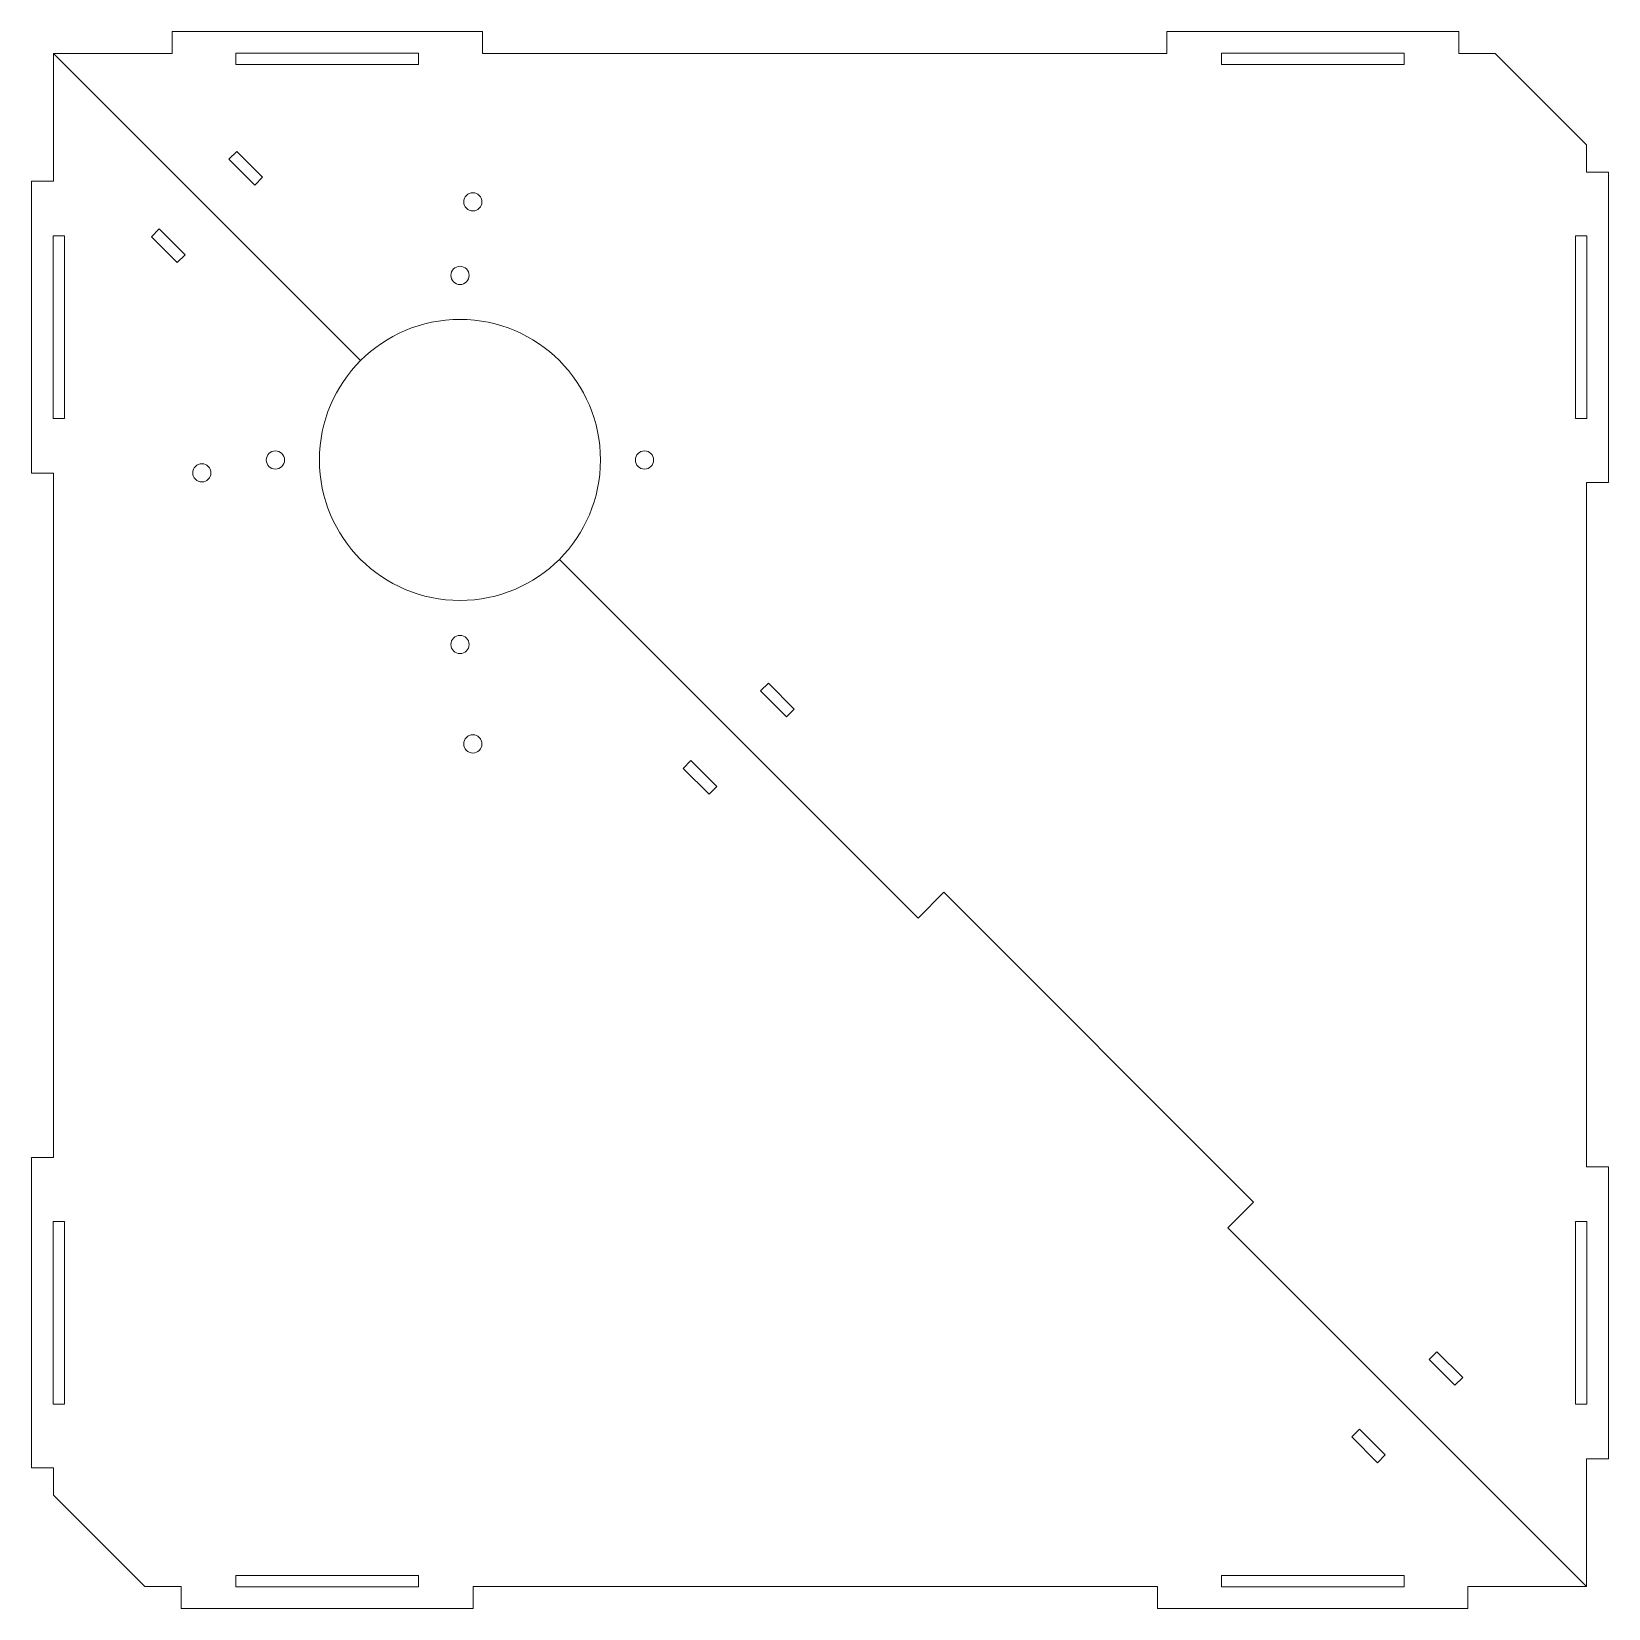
# Model space of a CAD drawing. Header units: millimetres. Extents: x -216 to 216, y -216 to 216.
import ezdxf

# ---------------------------------------------------------------- set-up
doc = ezdxf.new("R2010")
doc.units = ezdxf.units.MM

msp = doc.modelspace()

# ---------------------------------------------------------------- linework, layer by layer
at = {"color": 7, "linetype": 'Continuous', "lineweight": 15}
for p, q in [((-177.5, 210), (-177.5, 216)), ((-92.5, 216), (-177.5, 216)), ((-92.5, 210), (-92.5, 216)), ((95, 216), (95, 210)), ((175, 216), (95, 216)), ((175, 216), (175, 210)), ((-210, 210), (-210, 175)), ((-177.5, 210), (-210, 210)), ((-110, 210.1), (-160, 210.1)), ((-160, 207), (-160, 210.1)), ((-110, 207), (-110, 210.1)), ((95, 210), (-92.5, 210)), ((110, 210.1), (160, 210.1)), ((110, 207), (110, 210.1)), ((160, 207), (160, 210.1)), ((185, 210), (175, 210)), ((210, 185), (185, 210)), ((-110, 207), (-160, 207)), ((110, 207), (160, 207)), ((-161.92, 181.01), (-159.8, 183.13)), ((-152.72, 176.06), (-159.8, 183.13)), ((210, 177.5), (210, 185)), ((-154.85, 173.94), (-161.92, 181.01)), ((210, 177.5), (216, 177.5)), ((216, 92.5), (216, 177.5)), ((-216, 175), (-216, 95)), ((-216, 175), (-210, 175)), ((-154.85, 173.94), (-152.72, 176.06)), ((-207, 160), (-210.1, 160)), ((-210.1, 110), (-210.1, 160)), ((-207, 110), (-207, 160)), ((-181.01, 161.92), (-183.13, 159.8)), ((-173.94, 154.85), (-181.01, 161.92)), ((207, 160), (210.1, 160)), ((207, 110), (207, 160)), ((210.1, 110), (210.1, 160)), ((-176.06, 152.72), (-183.13, 159.8)), ((-173.94, 154.85), (-176.06, 152.72)), ((-207, 110), (-210.1, 110)), ((207, 110), (210.1, 110)), ((-216, 95), (-210, 95)), ((-210, 95), (-210, -92.5)), ((210, 92.5), (216, 92.5)), ((210, -95), (210, 92.5)), ((-16.26, 35.35), (-14.14, 37.47)), ((-9.19, 28.28), (-16.26, 35.35)), ((-7.07, 30.4), (-14.14, 37.47)), ((-9.19, 28.28), (-7.07, 30.4)), ((-35.35, 16.26), (-37.47, 14.14)), ((-30.4, 7.07), (-37.47, 14.14)), ((-28.28, 9.19), (-35.35, 16.26)), ((-28.28, 9.19), (-30.4, 7.07)), ((-216, -92.5), (-216, -177.5)), ((-210, -92.5), (-216, -92.5)), ((216, -95), (210, -95)), ((216, -175), (216, -95)), ((-207, -110), (-210.1, -110)), ((-210.1, -110), (-210.1, -160)), ((-207, -110), (-207, -160)), ((207, -110), (210.1, -110)), ((207, -110), (207, -160)), ((210.1, -110), (210.1, -160)), ((166.87, -147.78), (168.99, -145.66)), ((176.06, -152.73), (168.99, -145.66)), ((173.94, -154.85), (166.87, -147.78)), ((173.94, -154.85), (176.06, -152.73)), ((-207, -160), (-210.1, -160)), ((207, -160), (210.1, -160)), ((147.78, -166.87), (145.66, -168.99)), ((154.85, -173.94), (147.78, -166.87)), ((152.73, -176.06), (145.66, -168.99)), ((154.85, -173.94), (152.73, -176.06)), ((216, -175), (210, -175)), ((210, -210), (210, -175)), ((-210, -177.5), (-216, -177.5)), ((-210, -177.5), (-210, -185)), ((-210, -185), (-185, -210)), ((-160, -207), (-160, -210.1)), ((-110, -207), (-160, -207)), ((-110, -207), (-110, -210.1)), ((110, -207), (110, -210.1)), ((110, -207), (160, -207)), ((160, -207), (160, -210.1)), ((-185, -210), (-175, -210)), ((-175, -216), (-175, -210)), ((-110, -210.1), (-160, -210.1)), ((-95, -210), (92.5, -210)), ((-95, -216), (-95, -210)), ((92.5, -210), (92.5, -216)), ((110, -210.1), (160, -210.1)), ((177.5, -210), (210, -210)), ((177.5, -210), (177.5, -216)), ((-175, -216), (-95, -216)), ((92.5, -216), (177.5, -216))]:
    msp.add_line(p, q, dxfattribs=at)
at = {"color": 7, "linetype": 'Continuous'}
for p, q in [((-125.85, 125.85), (-210, 210)), ((-71.41, 71.41), (26.87, -26.87)), ((33.94, -19.8), (26.87, -26.87)), ((118.79, -104.65), (33.94, -19.8)), ((111.72, -111.72), (118.79, -104.65)), ((210, -210), (111.72, -111.72))]:
    msp.add_line(p, q, dxfattribs=at)
at = {"color": 7, "linetype": 'Continuous', "lineweight": 15}
for centre, radius in [((-95.1, 169.34), 2.5), ((-98.63, 149.19), 2.5), ((-98.63, 98.63), 38.5), ((-149.19, 98.63), 2.5), ((-48.07, 98.63), 2.5), ((-169.34, 95.1), 2.5), ((-98.63, 48.07), 2.5), ((-95.1, 20.85), 2.5)]:
    msp.add_circle(centre, radius, dxfattribs=at)

doc.saveas('drawing.dxf')
